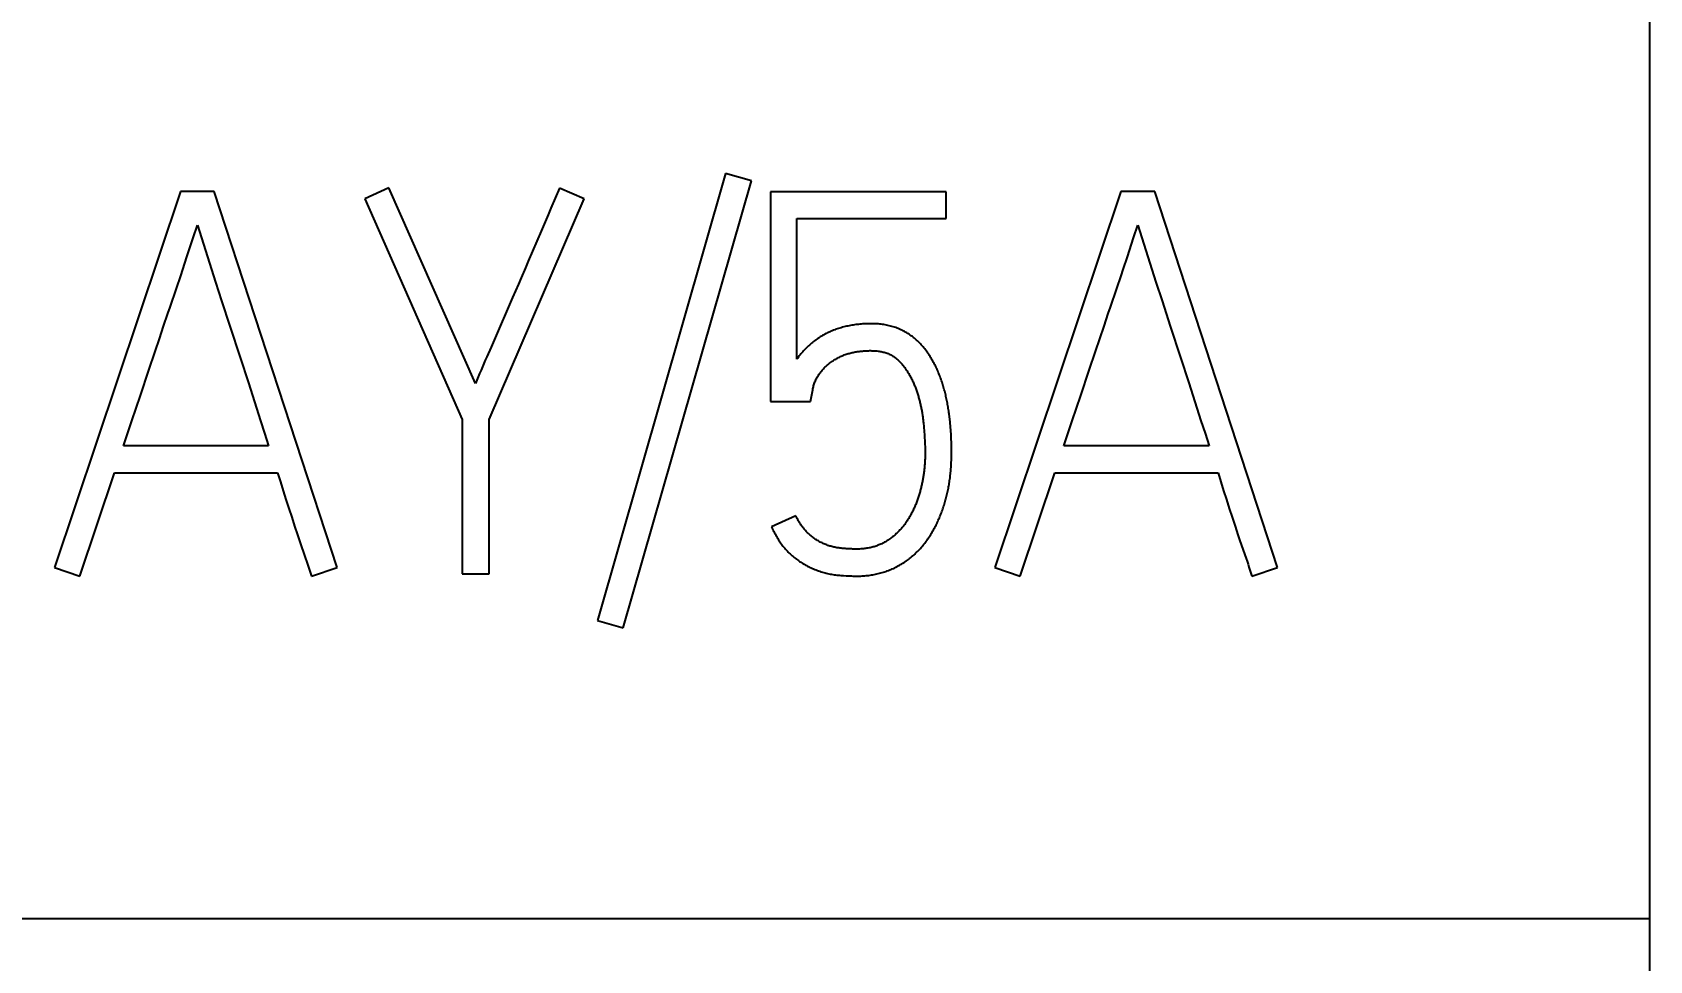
# Model space of a CAD drawing. Extents: x 0 to 420, y 0 to 297.
# Drawn here: x 138.43 to 145.22, y 163.32 to 167.21 of the extents above; entities that cross this region are included whole.
import ezdxf
from ezdxf.enums import TextEntityAlignment as Align

# ---------------------------------------------------------------- set-up
doc = ezdxf.new("R2010")
doc.units = 0
doc.header["$LTSCALE"] = 23.1
for name, color, linetype in [('10000_FRONT', 7, 'CONTINUOUS'), ('10100_DIM_FRONT', 7, 'CONTINUOUS'), ('10500_FRONT_LABELING', 7, 'CONTINUOUS')]:
    doc.layers.add(name, color=color, linetype=linetype)
doc.dimstyles.get("Standard").update_dxf_attribs({"dimtxt": 2.5, "dimasz": 2.5, "dimexe": 1.25, "dimexo": 0.625, "dimtad": 1, "dimcen": 2.5, "dimazin": 3, "dimtfac": 1, "dimtmove": 0, "dimatfit": 3})

# ---------------------------------------------------------------- blocks, each defined once
blk = doc.blocks.new('*D1')
at = {"layer": '10100_DIM_FRONT', "linetype": 'CONTINUOUS'}
for p, q in [((109.715618, 185.641363), (109.715618, 128.698883)), ((145.215618, 185.641363), (145.215618, 128.698883)), ((109.715618, 130.698883), (127.465618, 130.698883)), ((145.215618, 130.698883), (127.465618, 130.698883))]:
    blk.add_line(p, q, dxfattribs=at)
for points in [[(113.215618, 131.198883), (109.715618, 130.698883), (113.215618, 130.198883)], [(141.715618, 130.198883), (145.215618, 130.698883), (141.715618, 131.198883)]]:
    blk.add_solid(points, dxfattribs=at)
blk.add_text('35,5', height=3.5, dxfattribs=at).set_placement((123.63496, 131.573883), (133.13496, 131.573883), align=Align.FIT)

msp = doc.modelspace()

# ---------------------------------------------------------------- linework, layer by layer
at = {"layer": '10000_FRONT', "color": 7, "linetype": 'CONTINUOUS'}
for p, q in [((145.2156, 230.6424), (145.2156, 140.6424)), ((109.7156, 163.4949), (145.2156, 163.4949))]:
    msp.add_line(p, q, dxfattribs=at)
at = {"layer": '10500_FRONT_LABELING', "color": 7, "linetype": 'CONTINUOUS'}
for p, q in [((141.3416, 166.62), (140.804, 164.7449)), ((141.45, 166.589), (141.3416, 166.62)), ((139.0561, 166.5446), (138.5274, 164.9668)), ((139.1977, 166.5446), (139.0561, 166.5446)), ((139.7132, 164.9668), (139.1977, 166.5446)), ((139.9301, 166.5601), (139.8283, 166.5135)), ((140.2929, 165.739), (139.9301, 166.5601)), ((140.6447, 166.5579), (140.6092, 166.4745)), ((140.7487, 166.5135), (140.6447, 166.5579)), ((140.9124, 164.7138), (141.45, 166.589)), ((141.5297, 166.5424), (141.5297, 165.6636)), ((142.2664, 166.5424), (141.5297, 166.5424)), ((142.2664, 166.4314), (142.2664, 166.5424)), ((142.9988, 166.5446), (142.47, 164.9668)), ((143.1404, 166.5446), (142.9988, 166.5446)), ((143.6559, 164.9668), (143.1404, 166.5446)), ((139.8283, 166.5135), (140.2376, 165.5881)), ((140.3504, 165.5881), (140.7487, 166.5135)), ((139.1095, 166.3496), (139.1269, 166.4026)), ((140.5973, 166.4467), (140.5677, 166.3772)), ((141.6403, 165.8411), (141.6403, 166.4314)), ((141.6403, 166.4314), (142.2664, 166.4314)), ((143.0521, 166.3496), (143.0696, 166.4026)), ((139.0833, 166.2701), (139.1095, 166.3496)), ((139.144, 166.3497), (139.1861, 166.2173)), ((140.5499, 166.3356), (140.5141, 166.2523)), ((140.5677, 166.3772), (140.5499, 166.3356)), ((143.026, 166.2701), (143.0521, 166.3496)), ((143.0867, 166.3497), (143.1288, 166.2173)), ((139.1861, 166.2173), (139.2031, 166.1644)), ((140.5022, 166.2245), (140.4846, 166.1828)), ((140.5141, 166.2523), (140.5022, 166.2245)), ((143.1288, 166.2173), (143.1457, 166.1644)), ((139.0392, 166.1379), (139.057, 166.1908)), ((139.2031, 166.1644), (139.2286, 166.0851)), ((140.4608, 166.1273), (140.4487, 166.0996)), ((140.4728, 166.155), (140.4608, 166.1273)), ((140.4846, 166.1828), (140.4728, 166.155)), ((142.9818, 166.1379), (142.9996, 166.1908)), ((143.1457, 166.1644), (143.1713, 166.0851)), ((139.2286, 166.0851), (139.2629, 165.9793)), ((140.4487, 166.0996), (140.4182, 166.0305)), ((143.1713, 166.0851), (143.2056, 165.9793)), ((140.4182, 166.0305), (140.4001, 165.9889)), ((138.9497, 165.8738), (138.9675, 165.9267)), ((138.9675, 165.9267), (138.9854, 165.9795)), ((139.2629, 165.9793), (139.306, 165.8473)), ((140.4001, 165.9889), (140.3582, 165.8918)), ((142.8924, 165.8738), (142.9102, 165.9267)), ((142.9102, 165.9267), (142.928, 165.9795)), ((143.2056, 165.9793), (143.2486, 165.8473)), ((138.9231, 165.7946), (138.9497, 165.8738)), ((142.8657, 165.7946), (142.8924, 165.8738)), ((138.8877, 165.6888), (138.9231, 165.7946)), ((139.306, 165.8473), (139.3405, 165.7416)), ((141.6436, 165.8458), (141.6403, 165.8411)), ((142.8303, 165.6888), (142.8657, 165.7946)), ((143.2486, 165.8473), (143.2831, 165.7416)), ((139.3405, 165.7416), (139.3577, 165.6888)), ((143.2831, 165.7416), (143.3003, 165.6888)), ((138.8524, 165.583), (138.8877, 165.6888)), ((139.3577, 165.6888), (139.3748, 165.6359)), ((141.5297, 165.6636), (141.6978, 165.6636)), ((141.6978, 165.6636), (141.7067, 165.7124)), ((142.795, 165.583), (142.8303, 165.6888)), ((143.3003, 165.6888), (143.3175, 165.6359)), ((139.3748, 165.6359), (139.3918, 165.583)), ((140.2376, 165.5881), (140.2376, 164.9401)), ((140.3504, 164.9401), (140.3504, 165.5881)), ((143.3175, 165.6359), (143.3345, 165.583)), ((138.8172, 165.4772), (138.8524, 165.583)), ((139.3918, 165.583), (139.4088, 165.5301)), ((139.4088, 165.5301), (139.4256, 165.4772)), ((142.1713, 165.5695), (142.1721, 165.5609)), ((142.1721, 165.5609), (142.1729, 165.5523)), ((142.1729, 165.5523), (142.1736, 165.5437)), ((142.1736, 165.5437), (142.1742, 165.535)), ((142.1742, 165.535), (142.1748, 165.5264)), ((142.1748, 165.5264), (142.1754, 165.5178)), ((142.1754, 165.5178), (142.1759, 165.5092)), ((142.7598, 165.4772), (142.795, 165.583)), ((143.3345, 165.583), (143.3514, 165.5301)), ((143.3514, 165.5301), (143.3683, 165.4772)), ((139.4256, 165.4772), (138.8172, 165.4772)), ((142.1759, 165.5092), (142.1764, 165.5006)), ((142.1764, 165.5006), (142.1768, 165.4919)), ((142.1768, 165.4919), (142.1772, 165.4833)), ((142.2886, 165.4616), (142.2885, 165.4728)), ((143.3683, 165.4772), (142.7598, 165.4772)), ((138.6336, 164.9313), (138.7796, 165.364)), ((138.7796, 165.364), (139.4632, 165.364)), ((139.4632, 165.364), (139.4748, 165.3267)), ((139.4748, 165.3267), (139.4865, 165.2895)), ((142.5762, 164.9313), (142.7222, 165.364)), ((142.7222, 165.364), (143.4059, 165.364)), ((143.4059, 165.364), (143.4174, 165.3267)), ((143.4174, 165.3267), (143.4291, 165.2895)), ((139.4865, 165.2895), (139.4983, 165.2523)), ((139.4983, 165.2523), (139.5103, 165.2151)), ((143.4291, 165.2895), (143.4409, 165.2523)), ((143.4409, 165.2523), (143.4529, 165.2151)), ((139.5103, 165.2151), (139.5224, 165.178)), ((139.5224, 165.178), (139.5346, 165.141)), ((141.6359, 165.1842), (141.5341, 165.1376)), ((143.4529, 165.2151), (143.465, 165.178)), ((143.465, 165.178), (143.4773, 165.141)), ((139.5346, 165.141), (139.547, 165.104)), ((143.4773, 165.141), (143.4897, 165.104)), ((139.547, 165.104), (139.5554, 165.0793)), ((143.4897, 165.104), (143.4981, 165.0793)), ((138.5274, 164.9668), (138.6336, 164.9313)), ((139.6048, 164.9313), (139.7132, 164.9668)), ((140.2376, 164.9401), (140.3504, 164.9401)), ((141.847, 164.9328), (141.8583, 164.9322)), ((141.8583, 164.9322), (141.8695, 164.9318)), ((142.47, 164.9668), (142.5762, 164.9313)), ((143.5475, 164.9313), (143.6559, 164.9668)), ((140.804, 164.7449), (140.9124, 164.7138))]:
    msp.add_line(p, q, dxfattribs=at)
for points in [[(140.6092, 166.4745), (140.6032, 166.4606), (140.5973, 166.4467)], [(139.1269, 166.4026), (139.1355, 166.3761), (139.144, 166.3497)], [(143.0696, 166.4026), (143.0782, 166.3761), (143.0867, 166.3497)], [(139.057, 166.1908), (139.0658, 166.2172), (139.0833, 166.2701)], [(142.9996, 166.1908), (143.0084, 166.2172), (143.026, 166.2701)], [(138.9854, 165.9795), (139.0033, 166.0323), (139.0123, 166.0587), (139.0392, 166.1379)], [(142.928, 165.9795), (142.946, 166.0323), (142.955, 166.0587), (142.9818, 166.1379)], [(142.2885, 165.4728), (142.2884, 165.4784), (142.2883, 165.484), (142.2882, 165.4896), (142.288, 165.4953), (142.2878, 165.5009), (142.2876, 165.5065), (142.2874, 165.5121), (142.2871, 165.5177), (142.2868, 165.5233), (142.2865, 165.5289), (142.2861, 165.5345), (142.2858, 165.54), (142.2853, 165.5456), (142.2849, 165.5512), (142.2845, 165.5568), (142.284, 165.5624), (142.2835, 165.568), (142.2829, 165.5735), (142.2823, 165.5791), (142.2817, 165.5847), (142.2811, 165.5902), (142.2804, 165.5958), (142.2798, 165.6014), (142.279, 165.6069), (142.2783, 165.6125), (142.2775, 165.618), (142.2767, 165.6236), (142.2758, 165.6292), (142.275, 165.6347), (142.274, 165.6402), (142.2731, 165.6458), (142.2721, 165.6513), (142.2711, 165.6569), (142.27, 165.6624), (142.2689, 165.6679), (142.2678, 165.6734), (142.2666, 165.679), (142.2653, 165.6845), (142.2641, 165.69), (142.2628, 165.6955), (142.2614, 165.701), (142.26, 165.7065), (142.2585, 165.7119), (142.257, 165.7174), (142.2555, 165.7229), (142.2539, 165.7283), (142.2523, 165.7337), (142.2506, 165.7391), (142.2488, 165.7445), (142.2471, 165.7498), (142.2452, 165.7552), (142.2433, 165.7605), (142.2414, 165.7658), (142.2394, 165.7711), (142.2373, 165.7763), (142.2352, 165.7815), (142.2331, 165.7868), (142.2308, 165.7919), (142.2286, 165.7971), (142.2262, 165.8023), (142.2238, 165.8074), (142.2213, 165.8125), (142.2188, 165.8176), (142.2162, 165.8226), (142.2135, 165.8276), (142.2108, 165.8326), (142.208, 165.8375), (142.2051, 165.8424), (142.2022, 165.8472), (142.1992, 165.852), (142.1962, 165.8567), (142.1931, 165.8614), (142.1899, 165.866), (142.1867, 165.8706), (142.1834, 165.8751), (142.18, 165.8796), (142.1766, 165.884), (142.173, 165.8884), (142.1695, 165.8927), (142.1658, 165.8969), (142.162, 165.9011), (142.1582, 165.9052), (142.1543, 165.9093), (142.1503, 165.9133), (142.1462, 165.9172), (142.142, 165.921), (142.1377, 165.9248), (142.1333, 165.9285), (142.1289, 165.9321), (142.1244, 165.9356), (142.1198, 165.939), (142.1152, 165.9422), (142.1105, 165.9454), (142.1058, 165.9485), (142.101, 165.9515), (142.0961, 165.9543), (142.0912, 165.9571), (142.0862, 165.9597), (142.0811, 165.9623), (142.076, 165.9647), (142.0708, 165.9671), (142.0655, 165.9693), (142.0602, 165.9714), (142.0549, 165.9734), (142.0495, 165.9752), (142.0441, 165.977), (142.0386, 165.9786), (142.0331, 165.98), (142.0276, 165.9814), (142.0221, 165.9826), (142.0166, 165.9838), (142.011, 165.9848), (142.0054, 165.9857), (141.9998, 165.9866), (141.9942, 165.9873), (141.9885, 165.9879), (141.9829, 165.9885), (141.9772, 165.9889), (141.9715, 165.9893), (141.9658, 165.9895), (141.9601, 165.9897), (141.9544, 165.9898), (141.9488, 165.9898), (141.9431, 165.9898), (141.9375, 165.9896), (141.9318, 165.9894), (141.9262, 165.9892), (141.9205, 165.9888), (141.9149, 165.9885), (141.9093, 165.988), (141.9037, 165.9875), (141.8981, 165.987), (141.8925, 165.9864), (141.8869, 165.9857), (141.8813, 165.985), (141.8758, 165.9841), (141.8702, 165.9832), (141.8646, 165.9823), (141.8591, 165.9812), (141.8536, 165.9801), (141.848, 165.9788), (141.8425, 165.9775), (141.837, 165.9762), (141.8315, 165.9747), (141.826, 165.9731), (141.8205, 165.9715), (141.8151, 165.9698), (141.8097, 165.968), (141.8043, 165.9662), (141.7989, 165.9643), (141.7937, 165.9623), (141.7884, 165.9602), (141.7832, 165.958), (141.778, 165.9557), (141.7729, 165.9533), (141.7678, 165.9509), (141.7628, 165.9483), (141.7578, 165.9456), (141.7529, 165.9429), (141.748, 165.9401), (141.7431, 165.9372), (141.7383, 165.9342), (141.7335, 165.9311), (141.7288, 165.928), (141.7241, 165.9247), (141.7194, 165.9214), (141.7148, 165.9181), (141.7103, 165.9146), (141.7058, 165.9111), (141.7014, 165.9075), (141.6971, 165.9038), (141.6929, 165.9001), (141.6887, 165.8963), (141.6846, 165.8925), (141.6805, 165.8885), (141.6765, 165.8846), (141.6726, 165.8805), (141.6687, 165.8764), (141.665, 165.8722), (141.6612, 165.868), (141.6575, 165.8637), (141.654, 165.8593), (141.6504, 165.8549), (141.647, 165.8504), (141.6436, 165.8458)], [(140.3582, 165.8918), (140.3402, 165.8503), (140.3341, 165.8364), (140.3281, 165.8226), (140.3161, 165.7948)], [(141.7067, 165.7124), (141.7073, 165.7168), (141.7082, 165.7211), (141.7093, 165.7254), (141.7106, 165.7296), (141.7119, 165.7338), (141.7133, 165.738), (141.7147, 165.7422), (141.7162, 165.7463), (141.7179, 165.7504), (141.7196, 165.7544), (141.7215, 165.7584), (141.7235, 165.7623), (141.7257, 165.7661), (141.7279, 165.7698), (141.7303, 165.7735), (141.7327, 165.7771), (141.7352, 165.7806), (141.7378, 165.7842), (141.7405, 165.7876), (141.7432, 165.7911), (141.746, 165.7945), (141.7489, 165.7978), (141.7518, 165.801), (141.7548, 165.8042), (141.7579, 165.8073), (141.761, 165.8104), (141.7642, 165.8133), (141.7675, 165.8162), (141.7708, 165.819), (141.7742, 165.8218), (141.7776, 165.8244), (141.7812, 165.827), (141.7848, 165.8296), (141.7884, 165.832), (141.7921, 165.8344), (141.7958, 165.8368), (141.7995, 165.8391), (141.8032, 165.8413), (141.807, 165.8435), (141.8108, 165.8456), (141.8147, 165.8476), (141.8185, 165.8496), (141.8224, 165.8515), (141.8263, 165.8534), (141.8303, 165.8552), (141.8343, 165.8569), (141.8383, 165.8585), (141.8424, 165.86), (141.8465, 165.8615), (141.8507, 165.8629), (141.8548, 165.8642), (141.8591, 165.8654), (141.8633, 165.8666), (141.8676, 165.8677), (141.8719, 165.8687), (141.8762, 165.8696), (141.8805, 165.8704), (141.8848, 165.8712), (141.8891, 165.8719), (141.8934, 165.8725), (141.8977, 165.8731), (141.902, 165.8737), (141.9063, 165.8742), (141.9107, 165.8747), (141.915, 165.8751), (141.9193, 165.8755), (141.9237, 165.8758), (141.928, 165.8761), (141.9323, 165.8763), (141.9367, 165.8765), (141.941, 165.8766), (141.9454, 165.8767), (141.9497, 165.8767), (141.9541, 165.8766), (141.9585, 165.8765), (141.9629, 165.8764), (141.9672, 165.8761), (141.9716, 165.8758), (141.976, 165.8754), (141.9804, 165.8749), (141.9848, 165.8744), (141.9891, 165.8737), (141.9934, 165.8729), (141.9977, 165.872), (142.0019, 165.871), (142.0062, 165.8699), (142.0103, 165.8686), (142.0145, 165.8673), (142.0186, 165.8658), (142.0227, 165.8642), (142.0268, 165.8624), (142.0308, 165.8605), (142.0347, 165.8585), (142.0385, 165.8564), (142.0423, 165.8541), (142.0459, 165.8518), (142.0495, 165.8493), (142.053, 165.8467), (142.0565, 165.8441), (142.0598, 165.8413), (142.0631, 165.8384), (142.0664, 165.8354), (142.0695, 165.8324), (142.0726, 165.8292), (142.0756, 165.826), (142.0786, 165.8228), (142.0814, 165.8195), (142.0842, 165.8161), (142.087, 165.8127), (142.0896, 165.8093), (142.0922, 165.8058), (142.0948, 165.8022), (142.0973, 165.7987), (142.0998, 165.7951), (142.1022, 165.7915), (142.1045, 165.7878), (142.1069, 165.7841), (142.1091, 165.7804), (142.1114, 165.7767), (142.1136, 165.7729), (142.1157, 165.7691), (142.1178, 165.7652), (142.1198, 165.7613), (142.1218, 165.7574), (142.1238, 165.7535), (142.1257, 165.7496), (142.1275, 165.7456), (142.1293, 165.7416), (142.131, 165.7376), (142.1326, 165.7336), (142.1343, 165.7296), (142.1358, 165.7256), (142.1374, 165.7215), (142.1389, 165.7174), (142.1403, 165.7134), (142.1418, 165.7093), (142.1431, 165.7052), (142.1445, 165.7011), (142.1458, 165.6969), (142.1471, 165.6928), (142.1483, 165.6887), (142.1495, 165.6845), (142.1507, 165.6804), (142.1519, 165.6762), (142.153, 165.672), (142.1541, 165.6678), (142.1552, 165.6636), (142.1562, 165.6594), (142.1572, 165.6552), (142.1582, 165.651), (142.1592, 165.6467), (142.1601, 165.6425), (142.161, 165.6382), (142.1619, 165.6339), (142.1627, 165.6297), (142.1635, 165.6254), (142.1643, 165.6211), (142.1651, 165.6168), (142.1658, 165.6125), (142.1665, 165.6082), (142.1671, 165.6039), (142.1677, 165.5996), (142.1683, 165.5953), (142.1689, 165.591), (142.1694, 165.5867), (142.1699, 165.5824), (142.1704, 165.5781), (142.1708, 165.5738), (142.1713, 165.5695)], [(140.3161, 165.7948), (140.3102, 165.7809), (140.3044, 165.767), (140.2986, 165.753), (140.2929, 165.739)], [(142.1772, 165.4833), (142.1775, 165.4747), (142.1777, 165.4704), (142.1778, 165.466), (142.1778, 165.4617), (142.1779, 165.4574), (142.1779, 165.4531), (142.1779, 165.4488), (142.1779, 165.4444), (142.1779, 165.4401)], [(142.2869, 165.394), (142.2872, 165.3996), (142.2875, 165.4052), (142.2877, 165.4109), (142.288, 165.4165), (142.2881, 165.4222), (142.2883, 165.4278), (142.2884, 165.4334), (142.2885, 165.4391), (142.2886, 165.4447), (142.2886, 165.4503), (142.2886, 165.4616)], [(142.1779, 165.4401), (142.1778, 165.4358), (142.1777, 165.4315), (142.1776, 165.4272), (142.1775, 165.4228), (142.1773, 165.4185), (142.1771, 165.4142), (142.1768, 165.4099), (142.1766, 165.4055), (142.1763, 165.4012), (142.1759, 165.3969), (142.1756, 165.3925), (142.1752, 165.3882), (142.1748, 165.3839), (142.1743, 165.3795), (142.1739, 165.3752), (142.1733, 165.3709), (142.1728, 165.3665), (142.1722, 165.3622), (142.1716, 165.3579), (142.171, 165.3535), (142.1703, 165.3492), (142.1696, 165.3449), (142.1689, 165.3406), (142.1681, 165.3363), (142.1673, 165.332), (142.1665, 165.3278), (142.1657, 165.3235), (142.1648, 165.3192), (142.1639, 165.315), (142.1629, 165.3108), (142.1619, 165.3065), (142.1609, 165.3023), (142.1599, 165.2981), (142.1588, 165.2939), (142.1577, 165.2897), (142.1566, 165.2855), (142.1554, 165.2813), (142.1542, 165.2771), (142.1529, 165.273), (142.1516, 165.2688), (142.1503, 165.2647), (142.149, 165.2605), (142.1476, 165.2564), (142.1462, 165.2523), (142.1447, 165.2482), (142.1432, 165.2441), (142.1417, 165.24), (142.1401, 165.2359), (142.1384, 165.2319), (142.1368, 165.2278), (142.1351, 165.2238), (142.1333, 165.2198), (142.1315, 165.2158), (142.1297, 165.2118), (142.1279, 165.2079), (142.126, 165.2039), (142.124, 165.2), (142.122, 165.1962), (142.12, 165.1923), (142.118, 165.1885), (142.1159, 165.1847), (142.1137, 165.1809), (142.1115, 165.1772), (142.1093, 165.1734), (142.107, 165.1697), (142.1047, 165.1661), (142.1023, 165.1624), (142.0999, 165.1588), (142.0974, 165.1553), (142.0949, 165.1517), (142.0923, 165.1482), (142.0896, 165.1447), (142.087, 165.1413), (142.0842, 165.1379), (142.0814, 165.1345), (142.0785, 165.1311), (142.0756, 165.1279), (142.0726, 165.1246), (142.0696, 165.1214), (142.0666, 165.1183), (142.0635, 165.1152), (142.0603, 165.1122), (142.0571, 165.1092), (142.0539, 165.1063), (142.0506, 165.1034), (142.0473, 165.1006), (142.0439, 165.0979), (142.0405, 165.0952), (142.0371, 165.0925), (142.0336, 165.0899), (142.03, 165.0874), (142.0264, 165.0849), (142.0228, 165.0824), (142.0191, 165.0801), (142.0154, 165.0777), (142.0116, 165.0755), (142.0078, 165.0733), (142.0039, 165.0712), (142, 165.0692), (141.9961, 165.0672), (141.9922, 165.0654), (141.9882, 165.0636), (141.9842, 165.0619), (141.9802, 165.0603), (141.9761, 165.0587), (141.9721, 165.0572), (141.968, 165.0559), (141.9638, 165.0546), (141.9597, 165.0533), (141.9555, 165.0522), (141.9513, 165.0511), (141.947, 165.0502), (141.9427, 165.0493), (141.9384, 165.0485), (141.9341, 165.0477), (141.9298, 165.0471), (141.9254, 165.0465), (141.921, 165.046), (141.9166, 165.0456), (141.9123, 165.0452), (141.9079, 165.0449), (141.9035, 165.0447), (141.8992, 165.0446), (141.8948, 165.0445), (141.8905, 165.0444), (141.8861, 165.0444), (141.8818, 165.0445), (141.8774, 165.0446), (141.8731, 165.0447), (141.8687, 165.0449), (141.8644, 165.0451), (141.86, 165.0453), (141.8557, 165.0455), (141.8513, 165.0458), (141.847, 165.0461), (141.8426, 165.0464), (141.8383, 165.0468), (141.8339, 165.0472), (141.8296, 165.0476), (141.8253, 165.0481), (141.8209, 165.0486), (141.8166, 165.0491), (141.8123, 165.0497), (141.8079, 165.0504), (141.8036, 165.0512), (141.7993, 165.052), (141.795, 165.053), (141.7907, 165.054), (141.7865, 165.055), (141.7823, 165.0562), (141.7781, 165.0574), (141.774, 165.0588), (141.7699, 165.0602), (141.7658, 165.0617), (141.7618, 165.0632), (141.7577, 165.0649), (141.7537, 165.0666), (141.7498, 165.0684), (141.7459, 165.0702), (141.7419, 165.0722), (141.7381, 165.0742), (141.7342, 165.0763), (141.7304, 165.0785), (141.7266, 165.0807), (141.7229, 165.083), (141.7193, 165.0854), (141.7156, 165.0879), (141.7121, 165.0904), (141.7085, 165.0929), (141.7051, 165.0955), (141.7016, 165.0982), (141.6983, 165.1009), (141.6949, 165.1037), (141.6916, 165.1066), (141.6884, 165.1095), (141.6853, 165.1125), (141.6822, 165.1155), (141.6791, 165.1187), (141.6761, 165.1219), (141.6732, 165.1252), (141.6704, 165.1285), (141.6676, 165.1319), (141.6649, 165.1354), (141.6623, 165.1389), (141.6598, 165.1425), (141.6573, 165.1461), (141.6549, 165.1498), (141.6526, 165.1535), (141.6503, 165.1572), (141.6481, 165.161), (141.6459, 165.1648), (141.6438, 165.1686), (141.6418, 165.1725), (141.6398, 165.1764), (141.6378, 165.1803), (141.6359, 165.1842)], [(141.8695, 164.9318), (141.8751, 164.9316), (141.8808, 164.9314), (141.8864, 164.9313), (141.892, 164.9313), (141.8976, 164.9313), (141.9032, 164.9314), (141.9088, 164.9316), (141.9144, 164.9319), (141.92, 164.9322), (141.9256, 164.9326), (141.9312, 164.9331), (141.9368, 164.9337), (141.9424, 164.9344), (141.948, 164.9351), (141.9536, 164.936), (141.9592, 164.9369), (141.9647, 164.9379), (141.9703, 164.939), (141.9759, 164.9402), (141.9814, 164.9415), (141.9869, 164.9429), (141.9924, 164.9444), (141.9979, 164.9459), (142.0033, 164.9475), (142.0086, 164.9493), (142.014, 164.9511), (142.0193, 164.9529), (142.0246, 164.9549), (142.0298, 164.957), (142.035, 164.9591), (142.0402, 164.9614), (142.0453, 164.9637), (142.0504, 164.9661), (142.0554, 164.9686), (142.0605, 164.9711), (142.0655, 164.9738), (142.0704, 164.9765), (142.0754, 164.9794), (142.0802, 164.9823), (142.0851, 164.9853), (142.0898, 164.9884), (142.0946, 164.9915), (142.0992, 164.9948), (142.1038, 164.9981), (142.1083, 165.0014), (142.1128, 165.0049), (142.1172, 165.0084), (142.1215, 165.0119), (142.1258, 165.0156), (142.13, 165.0193), (142.1342, 165.0231), (142.1383, 165.0269), (142.1423, 165.0309), (142.1463, 165.0348), (142.1503, 165.0389), (142.1541, 165.043), (142.1579, 165.0472), (142.1617, 165.0515), (142.1654, 165.0558), (142.169, 165.0601), (142.1726, 165.0646), (142.1761, 165.069), (142.1795, 165.0735), (142.1829, 165.078), (142.1862, 165.0826), (142.1894, 165.0872), (142.1926, 165.0919), (142.1957, 165.0966), (142.1988, 165.1013), (142.2018, 165.106), (142.2047, 165.1108), (142.2076, 165.1156), (142.2104, 165.1205), (142.2131, 165.1254), (142.2158, 165.1303), (142.2185, 165.1352), (142.2211, 165.1402), (142.2236, 165.1452), (142.2261, 165.1503), (142.2285, 165.1553), (142.2309, 165.1604), (142.2333, 165.1656), (142.2355, 165.1707), (142.2378, 165.1759), (142.24, 165.1811), (142.2421, 165.1864), (142.2442, 165.1916), (142.2462, 165.1969), (142.2482, 165.2022), (142.2502, 165.2075), (142.2521, 165.2128), (142.2539, 165.2182), (142.2557, 165.2235), (142.2574, 165.2289), (142.2591, 165.2342), (142.2607, 165.2396), (142.2623, 165.245), (142.2638, 165.2504), (142.2653, 165.2558), (142.2667, 165.2612), (142.2681, 165.2666), (142.2694, 165.272), (142.2707, 165.2775), (142.2719, 165.2829), (142.2731, 165.2884), (142.2742, 165.2939), (142.2753, 165.2994), (142.2763, 165.3049), (142.2773, 165.3104), (142.2783, 165.3159), (142.2792, 165.3214), (142.28, 165.3269), (142.2808, 165.3325), (142.2816, 165.338), (142.2823, 165.3436), (142.283, 165.3491), (142.2836, 165.3547), (142.2842, 165.3603), (142.2848, 165.3659), (142.2853, 165.3715), (142.2857, 165.3771), (142.2862, 165.3827), (142.2866, 165.3883), (142.2869, 165.394)], [(141.5341, 165.1376), (141.5365, 165.1326), (141.5389, 165.1276), (141.5414, 165.1226), (141.5439, 165.1176), (141.5464, 165.1127), (141.549, 165.1078), (141.5517, 165.1029), (141.5544, 165.0981), (141.5572, 165.0933), (141.5601, 165.0886), (141.563, 165.0839), (141.566, 165.0793), (141.569, 165.0747), (141.5722, 165.0701), (141.5754, 165.0657), (141.5787, 165.0612), (141.582, 165.0568), (141.5855, 165.0525), (141.5891, 165.0483), (141.5927, 165.0441), (141.5965, 165.0399), (141.6003, 165.0359), (141.6042, 165.0319), (141.6082, 165.0279), (141.6123, 165.0241), (141.6165, 165.0203), (141.6207, 165.0166), (141.625, 165.013), (141.6293, 165.0095), (141.6337, 165.006), (141.6381, 165.0027), (141.6426, 164.9994), (141.6471, 164.9962), (141.6517, 164.993), (141.6563, 164.9899), (141.6609, 164.9869), (141.6656, 164.9839), (141.6704, 164.981), (141.6752, 164.9782), (141.68, 164.9755), (141.6849, 164.9729), (141.6899, 164.9703), (141.6949, 164.9678), (141.7, 164.9655), (141.7051, 164.9632), (141.7103, 164.961), (141.7156, 164.9589), (141.7208, 164.9569), (141.7261, 164.955), (141.7314, 164.9531), (141.7367, 164.9514), (141.7421, 164.9497), (141.7474, 164.9481), (141.7528, 164.9466), (141.7582, 164.9451), (141.7636, 164.9437), (141.769, 164.9424), (141.7745, 164.9412), (141.78, 164.94), (141.7855, 164.939), (141.791, 164.938), (141.7965, 164.9372), (141.8021, 164.9364), (141.8077, 164.9358), (141.8133, 164.9352), (141.8189, 164.9347), (141.8245, 164.9342), (141.8302, 164.9338), (141.8358, 164.9334), (141.847, 164.9328)], [(139.5554, 165.0793), (139.5808, 165.0055), (139.585, 164.9932), (139.5891, 164.9809), (139.5931, 164.9685), (139.5971, 164.9561), (139.601, 164.9437), (139.6048, 164.9313)], [(143.4981, 165.0793), (143.5235, 165.0055), (143.5276, 164.9932), (143.5317, 164.9809), (143.5357, 164.9685), (143.5397, 164.9561), (143.5436, 164.9437), (143.5475, 164.9313)]]:
    msp.add_lwpolyline(points, dxfattribs=at)

# ---------------------------------------------------------------- dimensions: what is measured, and where the dimension line sits
at = {"layer": '10100_DIM_FRONT', "linetype": 'CONTINUOUS'}
dim = msp.add_linear_dim(base=(145.2156, 130.6989), p1=(109.7156, 185.6414), p2=(145.2156, 185.6414), dimstyle='Standard', dxfattribs=at)
dim.commit()
dim.dimension.update_dxf_attribs({"geometry": '*D1', "text_midpoint": (128.385, 133.3239), "dimtype": 128})

doc.saveas('drawing.dxf')
